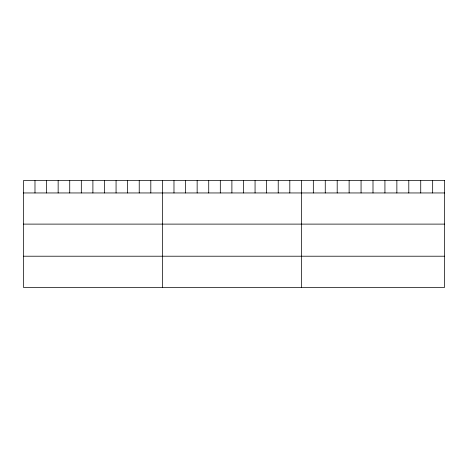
<?xml version="1.0" encoding="UTF-8"?>
<svg xmlns="http://www.w3.org/2000/svg" width="468" height="468" viewBox="0 0 468 468"><rect width="100%" height="100%" fill="white"/><g stroke="black" fill="none" stroke-linecap="round" stroke-linejoin="round"><path stroke-width="0.7" d="M23.4 192.956L444.6 192.956M23.4 224.113L444.6 224.113M23.4 256.212L444.6 256.212M432.666 180.636L432.666 192.956M420.732 180.636L420.732 192.956M408.798 180.636L408.798 192.956M396.864 180.636L396.864 192.956M384.93 180.636L384.93 192.956M372.996 180.636L372.996 192.956M361.062 180.636L361.062 192.956M349.128 180.636L349.128 192.956M337.194 180.636L337.194 192.956M325.26 180.636L325.26 192.956M313.326 180.636L313.326 192.956M301.392 180.636L301.392 287.364M289.809 180.636L289.809 192.956M278.226 180.636L278.226 192.956M266.643 180.636L266.643 192.956M255.06 180.636L255.06 192.956M243.477 180.636L243.477 192.956M231.894 180.636L231.894 192.956M220.311 180.636L220.311 192.956M208.728 180.636L208.728 192.956M197.145 180.636L197.145 192.956M185.562 180.636L185.562 192.956M173.979 180.636L173.979 192.956M162.396 180.636L162.396 287.364M150.813 180.636L150.813 192.956M139.23 180.636L139.23 192.956M127.647 180.636L127.647 192.956M116.064 180.636L116.064 192.956M104.481 180.636L104.481 192.956M92.898 180.636L92.898 192.956M81.315 180.636L81.315 192.956M69.732 180.636L69.732 192.956M58.149 180.636L58.149 192.956M46.566 180.636L46.566 192.956M34.983 180.636L34.983 192.956M444.6 180.636L23.4 180.636L23.4 287.364L444.6 287.364L444.6 180.636"/></g></svg>
